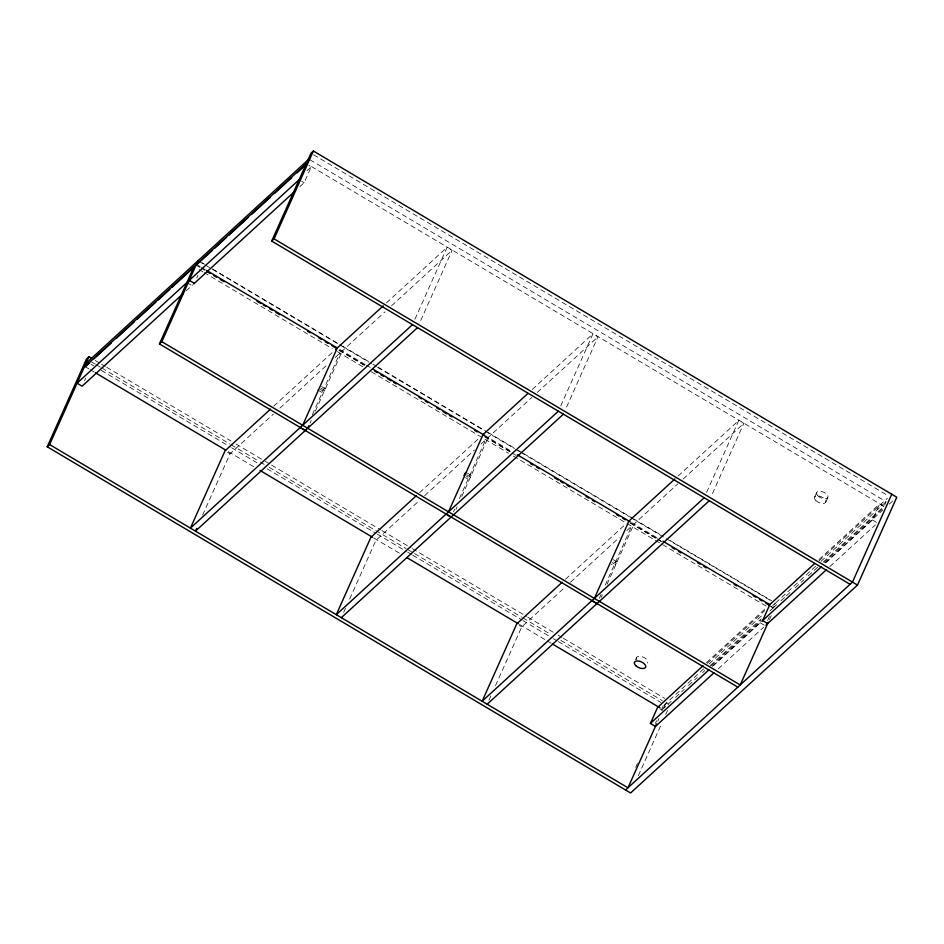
<?xml version="1.0" encoding="UTF-8"?>
<svg xmlns="http://www.w3.org/2000/svg" width="944" height="944" viewBox="0 0 944 944"><rect width="100%" height="100%" fill="white"/><g stroke="black" fill="none" stroke-linecap="round" stroke-linejoin="round"><path stroke-width="0.71" stroke-dasharray="4.72 3.54" d="M84.476 380.857L85.668 378.202M196.718 278.02L197.91 275.353M299.826 186.676L304.169 182.699L311.308 166.734L308.794 165.235M202.618 515.117L230.065 453.781L273.394 414.074M312.358 414.687L339.887 353.139M310.057 423.006L311.237 420.375M315.355 411.159L342.294 350.932M414.876 319.308L447.09 247.304L452.129 250.29L419.915 322.293M343.699 612.337L345.492 608.337M349.669 599.003L375.913 540.334L419.242 500.627M453.498 511.766L454.678 509.135M459.386 498.609L485.735 439.692M455.917 509.559L457.085 506.928M461.793 496.402L488.154 437.485M560.736 405.861L592.938 333.857L597.977 336.843L565.775 408.846M488.957 700.224L491.34 694.89M495.517 685.556L521.761 626.887L565.09 587.18M599.346 598.319L601.116 594.378M605.234 585.162L631.595 526.245M601.175 597.422L602.355 594.791M607.063 584.265L634.002 524.038M706.584 492.414L738.798 420.41L743.825 423.396L711.623 495.399M635.524 659.821L636.563 657.496M635.69 767.366L637.483 763.377M655.348 723.446L656.54 720.779M661.296 710.136L663.679 704.802M657.756 721.228L659.006 718.431M663.715 707.917L665.496 703.929M638.345 775.685L661.567 723.765M665.744 714.455L667.526 710.454M814.578 497.193L816.666 492.532M769.891 610.945L773.136 607.96L775.225 603.299L770.882 607.275M767.637 620.479L769.419 616.479M770.882 606.201L773.419 607.712L775.496 603.051L815.628 566.282M769.454 619.606L771.248 615.606M825.788 502.184L827.864 497.523M825.882 562.636L872.468 519.955L879.607 503.978L883.383 506.22M884.552 505.182L886.121 501.689L308.9 159.147M306.977 170.699L311.308 166.734M186.086 290.894L192.588 284.946M273.772 406.121L334.436 350.543M386.426 302.894L447.09 247.304M279.884 408.115L327.556 364.443M335.132 357.493L384.963 311.839M391.465 305.88L452.129 250.29M419.62 492.674L480.284 437.096M532.286 389.447L592.938 333.857M424.658 495.659L474.49 450.005M480.992 444.046L531.897 397.4M537.313 392.433L597.977 336.843M565.48 579.227L623.972 525.631M678.134 476L738.798 420.41M570.506 582.212L619.252 537.549M626.84 530.599L677.757 483.953M683.173 478.986L743.825 423.396M706.289 662.794L765.867 608.196M818.944 559.568L879.607 503.978M707.209 663.349L764.746 610.626M819.026 560.889L887.419 498.22M703.646 668.883L664.6 704.661L662.523 709.322L671.196 701.368M709.074 663.915L763.295 614.237M821.044 561.314L886.121 501.689M675.538 697.392L684.211 689.45M688.554 685.474L697.227 677.521M702.643 672.553L704.814 670.57M710.242 665.603L761.206 618.886M773.419 607.712L776.664 604.726M781.007 600.75L785.349 596.773M786.423 595.782L790.765 591.805M795.108 587.829L803.781 579.887M808.123 575.911L817.882 566.966M823.298 561.999L884.032 506.35L309.349 165.306M711.328 665.78L761.159 620.125M823.982 562.553L884.646 506.963M712.248 666.334L761.1 621.577M825.15 562.884L882.687 510.161M889.201 504.19L893.543 500.214M713.227 665.862L760.888 622.19M718.266 668.848L763.755 627.158M829.835 566.612L875.336 524.923M313.514 154.733L888.08 495.694M301.643 181.213L304.169 182.699M872.468 519.955L877.507 522.941M202.075 262.762L204.6 264.261M212.199 268.769L341.315 345.386M342.578 346.141L371.7 363.416M372.963 364.172L376.762 366.425M378.025 367.181L486.892 431.774M488.154 432.529L517.265 449.804M518.539 450.559L522.327 452.813M523.601 453.557L632.456 518.162M633.719 518.917L662.841 536.192M670.429 540.7L771.696 600.797M199.267 261.512L204.329 264.521M205.591 265.264L338.507 344.147M339.769 344.89L368.892 362.166M377.753 367.428L484.083 430.523M485.346 431.278L514.456 448.553M515.731 449.309L519.519 451.562M520.793 452.318L629.648 516.911M630.922 517.666L665.095 537.95M666.358 538.694L770.162 600.301M197.721 265.134L200.258 266.633M201.52 267.388L205.332 269.642M339.769 349.433L365.139 364.49M366.414 365.234L370.213 367.499M484.366 435.231L510.999 451.043M631.501 522.551L656.859 537.596M196.187 265.17L199.986 267.423M201.261 268.167L205.049 270.421M339.226 350.047L364.549 365.068M484.803 436.435L511.388 452.211M630.38 522.823L655.691 537.844M656.953 538.599L662.015 541.608M338.955 350.307L364.278 365.328M484.532 436.694L511.105 452.459M512.38 453.214L516.179 455.468M630.096 523.07L661.744 541.856M770.611 606.461L773.136 607.96M199.113 269.595L202.913 271.86M204.093 272.556L332.335 348.666M337.362 351.64L363.77 367.322M371.322 371.794L508.592 453.25M513.394 456.105L767.366 606.827M186.888 282.563L191.927 285.548M760.227 622.792L765.265 625.789M321.585 386.556L325.361 388.798L322.942 391.017L320.429 389.518M467.433 473.109L471.209 475.351L468.802 477.57L466.277 476.071M613.293 559.662L617.069 561.904L614.65 564.123L612.137 562.624M320.866 388.161L324.642 390.403L322.234 392.61L317.196 389.624M466.725 474.714L470.501 476.956L468.082 479.163L465.569 477.664M613.836 562.01L616.349 563.509L613.93 565.716L611.417 564.217M95.25 360.478L100.324 363.487M101.598 364.242L105.398 366.496M106.672 367.251L230.973 441.013M236.047 444.022L263.942 460.578M265.217 461.333L270.291 464.342M271.553 465.097L380.633 529.832M381.907 530.575L411.077 547.886M412.339 548.641L526.492 616.385M527.767 617.14L553.137 632.197M558.211 635.206L562.01 637.46M563.285 638.215L664.753 698.43M91.568 361.93L95.379 364.195M96.642 364.939L100.453 367.204M101.716 367.959L229.829 443.975M231.091 444.73L258.998 461.286M260.261 462.041L264.072 464.295M269.146 467.304L406.121 548.594M407.395 549.349L521.548 617.093M522.811 617.848L550.718 634.403M560.866 640.421L662.334 700.637M666.134 702.891L668.647 704.389M91.179 364.372L93.716 365.883M101.303 370.39L230.419 447.008M231.693 447.763L257.004 462.784M267.128 468.79L375.995 533.395M377.258 534.139L406.368 551.426M407.643 552.169L411.431 554.423M412.705 555.178L521.56 619.783M522.834 620.527L551.945 637.814M553.208 638.557L557.007 640.811M558.27 641.566L660.812 702.407M85.302 366.779L89.09 369.033M90.364 369.788L94.164 372.042M228.342 451.669L253.653 466.69M373.907 538.056L399.229 553.078M519.483 624.444L546.057 640.209M547.331 640.964L551.131 643.218M227.539 452.282L230.065 453.781M519.247 625.388L521.761 626.887M660.068 708.956L662.582 710.454M636.763 659.644A6.136 3.174 24.1 0 1 642.18 656.717A6.136 3.174 24.1 0 1 647.466 663.018M815.769 500.485A6.136 3.162 24.1 0 0 825.575 502.527A6.136 3.162 24.1 0 0 819.191 496.048A6.136 3.162 24.1 0 0 815.769 500.485M817.858 495.824A6.136 3.162 24.1 0 0 827.664 497.877A6.136 3.162 24.1 0 0 821.28 491.387A6.136 3.162 24.1 0 0 817.858 495.824"/><path stroke-width="1.42" d="M850.048 584.301L271.683 241.074L310.977 153.223L313.396 151.016L896.8 497.228L857.506 585.079L630.604 792.984L47.2 446.772L86.494 358.921L88.913 356.714L91.45 358.213M47.2 446.772L49.619 444.565L88.913 356.714M737.819 687.149L159.442 343.923L194.039 266.586M159.442 343.923L161.849 341.716L198.004 260.756L87.379 362.118L85.302 366.779L89.633 362.803M271.683 241.074L274.09 238.867L313.396 151.016M196.659 528.451L195.467 531.118L417.531 327.627M302.67 425.284L337.268 347.947L206.594 270.397M307.709 428.269L308.877 425.638M448.518 511.837L483.116 434.5M594.378 598.39L628.964 521.053M713.935 672.824L655.431 726.42L650.404 723.434L657.543 707.457L703.044 665.768M656.564 723.895L627.984 787.792L49.619 444.565M768.263 622.273L740.226 684.943L161.849 341.716M891.761 494.243L852.467 582.094L625.577 789.998M84.205 367.228L306.269 163.737M93.975 358.826L111.321 342.932M116.749 337.964L134.095 322.057M137.352 319.084L155.795 302.186M157.955 300.204L169.885 289.265M172.056 287.283L191.573 269.394M212.459 250.254L196.187 265.17L198.275 260.509L308.9 159.147L306.812 163.808L297.053 172.752M214.63 248.272L226.56 237.345M228.731 235.351L248.248 217.462M251.505 214.489L269.937 197.591M274.279 193.614L291.625 177.72M299.13 179.714L77.066 383.193L82.104 386.19L182.841 293.879M193.673 283.943L295.496 190.641M270.527 409.106L225.026 450.795L190.428 528.133L412.493 324.642M335.521 349.54L383.181 305.868M416.375 495.659L370.874 537.348L336.288 614.686L558.352 411.195M482.455 435.101L527.944 393.412M464.566 473.841L466.171 472.366M463.858 475.434L465.463 473.959M341.315 617.671L563.379 414.18M562.223 582.212L516.734 623.901L482.136 701.239L704.2 497.748M628.303 521.654L674.877 478.974M487.175 704.224L709.239 500.733M769.124 605.222L814.613 563.533M650.404 723.434L708.897 669.839M761.973 621.199L821.551 566.601M765.926 625.176L826.59 569.586M274.09 238.867L857.506 585.079M372.479 368.833L484.366 435.231M517.347 454.807L630.226 521.796M662.924 541.195L769.785 604.608L762.646 620.586L767.673 623.571M207.586 271.931L210.111 273.43M213.91 275.683L216.447 277.182M220.247 279.436L224.047 281.69M256.957 301.219L260.745 303.472M263.282 304.983L265.819 306.481M269.606 308.735L272.143 310.234M275.943 312.488L279.743 314.741M307.591 331.273L310.116 332.772M318.978 338.035L321.515 339.533M325.302 341.787L327.839 343.286M331.639 345.539L335.439 347.793M374.674 371.086L377.211 372.585M381.01 374.839L383.535 376.337M387.335 378.591L391.135 380.845M393.66 382.355L396.197 383.854M418.983 397.377L421.508 398.875M425.307 401.129L427.844 402.628M436.706 407.891L439.231 409.389M443.031 411.643L446.831 413.897M449.356 415.407L451.893 416.906M474.679 430.429L477.204 431.927M530.375 463.48L532.9 464.979M536.699 467.233L539.236 468.743M554.423 477.747L558.223 480M560.76 481.511L563.285 483.009M567.084 485.263L569.61 486.762M586.071 496.532L588.608 498.031M592.395 500.285L594.932 501.795M616.456 514.563L618.981 516.061M622.78 518.315L625.317 519.814M672.152 547.614L674.677 549.113M678.476 551.367L681.013 552.865M697.463 562.636L700 564.134M703.799 566.388L706.324 567.899M734.172 584.419L736.709 585.917M753.159 595.688L755.696 597.186M759.495 599.44L762.02 600.95M765.82 603.204L769.62 605.458M189.307 280.356L194.334 283.342M300.204 427.538L305.242 430.523M446.064 514.091L451.09 517.076M591.912 600.644L596.95 603.629M95.427 372.786L225.805 450.158M259.978 470.442L372.644 537.301M406.817 557.585L518.209 623.689M552.393 643.973L659.986 707.823M635.996 665.886A6.136 3.174 24.1 0 0 645.602 667.349A6.136 3.174 24.1 0 0 638.545 661.012A6.136 3.174 24.1 0 0 635.996 665.886"/></g></svg>
